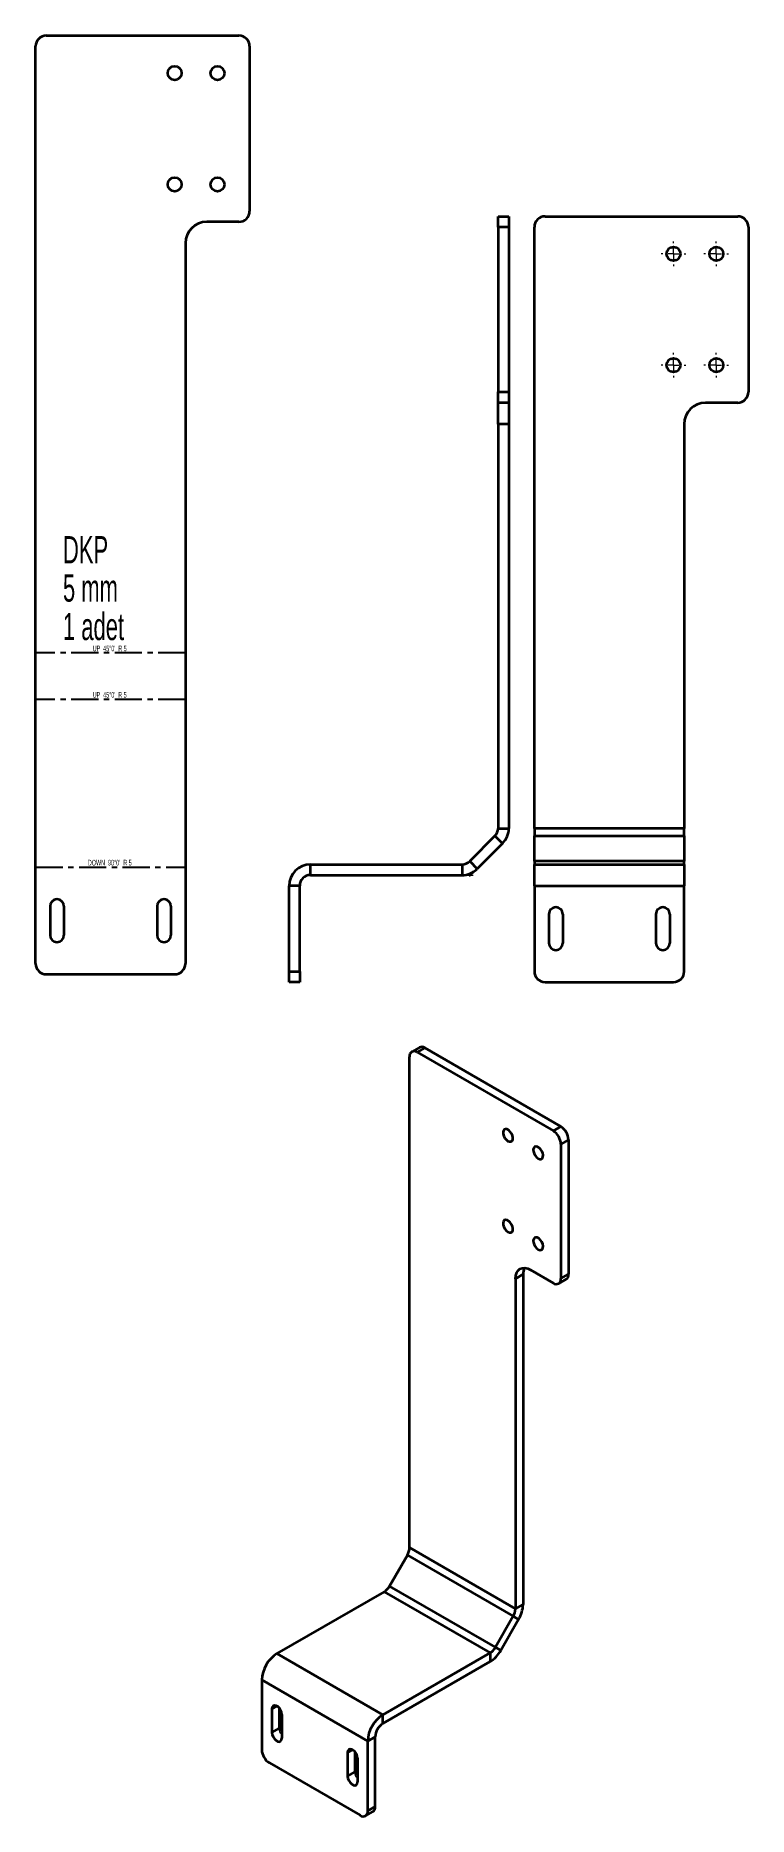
# Model space of a CAD drawing. Header units: millimetres. Extents: x -336 to -3, y -516 to 316.
import ezdxf

# ---------------------------------------------------------------- set-up
doc = ezdxf.new("R2010")
doc.units = ezdxf.units.MM
doc.linetypes.add('CENTERX2', pattern=[20.32, 12.7, -2.54, 2.54, -2.54])
doc.styles.add('SLDTEXTSTYLE0', font='TXT', dxfattribs={"width": 0.605})
doc.styles.add('SLDTEXTSTYLE1', font='TXT', dxfattribs={"width": 0.5675})
doc.styles.add('SLDTEXTSTYLE2', font='TXT', dxfattribs={"width": 0.572187})

# ---------------------------------------------------------------- blocks, each defined once
blk = doc.blocks.new('SW_NOTE_0')
at = {"color": 0, "linetype": 'Continuous', "lineweight": 0, "char_height": 12.7, "attachment_point": 1, "style": 'SLDTEXTSTYLE0'}
for s, insert in [('DKP', (0, 16.37)), ('5 mm', (0, -1.56)), ('1 adet', (0, -19.5))]:
    blk.add_mtext(s, dxfattribs=dict(at, insert=insert))
blk = doc.blocks.new('SW_CENTERMARKSYMBOL_0')
at = {"color": 0, "linetype": 'Continuous', "lineweight": 18}
for p, q in [((-5, 0), (-5.75, 0)), ((0, 0), (-2.5, 0)), ((0, 5), (0, 5.75)), ((0, 0), (0, 2.5)), ((0, 0), (0, -2.5)), ((0, 0), (2.5, 0)), ((5, 0), (5.75, 0)), ((0, -5), (0, -5.75))]:
    blk.add_line(p, q, dxfattribs=at)
blk = doc.blocks.new('SW_CENTERMARKSYMBOL_1')
at = {"color": 0, "linetype": 'Continuous', "lineweight": 18}
for p, q in [((-5, 0), (-5.75, 0)), ((0, 0), (-2.5, 0)), ((0, 5), (0, 5.75)), ((0, 0), (0, 2.5)), ((0, 0), (0, -2.5)), ((0, 0), (2.5, 0)), ((5, 0), (5.75, 0)), ((0, -5), (0, -5.75))]:
    blk.add_line(p, q, dxfattribs=at)
blk = doc.blocks.new('SW_CENTERMARKSYMBOL_2')
at = {"color": 0, "linetype": 'Continuous', "lineweight": 18}
for p, q in [((-5, 0), (-5.75, 0)), ((0, 0), (-2.5, 0)), ((0, 5), (0, 5.75)), ((0, 0), (0, 2.5)), ((0, 0), (0, -2.5)), ((0, 0), (2.5, 0)), ((5, 0), (5.75, 0)), ((0, -5), (0, -5.75))]:
    blk.add_line(p, q, dxfattribs=at)
blk = doc.blocks.new('SW_CENTERMARKSYMBOL_3')
at = {"color": 0, "linetype": 'Continuous', "lineweight": 18}
for p, q in [((-5, 0), (-5.75, 0)), ((0, 0), (-2.5, 0)), ((0, 5), (0, 5.75)), ((0, 0), (0, 2.5)), ((0, 0), (0, -2.5)), ((0, 0), (2.5, 0)), ((5, 0), (5.75, 0)), ((0, -5), (0, -5.75))]:
    blk.add_line(p, q, dxfattribs=at)

msp = doc.modelspace()

# ---------------------------------------------------------------- linework, layer by layer
at = {"color": 7, "linetype": 'Continuous', "lineweight": 35}
for p, q in [((-336.36, -117.79), (-336.36, 310.66)), ((-331.36, 315.66), (-241.36, 315.66)), ((-236.36, 310.66), (-236.36, 233.66)), ((-241.36, 228.66), (-256.36, 228.66)), ((-120.25, 231.19), (-115.25, 231.19)), ((-120.25, 226.19), (-120.25, 231.19)), ((-115.25, 226.19), (-120.25, 226.19)), ((-120.25, 226.19), (-120.25, 149.19)), ((-115.25, 231.19), (-115.25, 226.19)), ((-115.25, 226.19), (-115.25, 149.19)), ((-103.3, -54.67), (-103.3, 226.19)), ((-98.3, 231.19), (-8.3, 231.19)), ((-3.3, 226.19), (-3.3, 149.19)), ((-266.36, 218.66), (-266.36, -117.79)), ((-120.25, 149.19), (-115.25, 149.19)), ((-120.25, 144.19), (-120.25, 149.19)), ((-115.25, 144.19), (-120.25, 144.19)), ((-120.25, 134.19), (-120.25, 144.19)), ((-115.25, 149.19), (-115.25, 144.19)), ((-115.25, 144.19), (-115.25, 134.19)), ((-8.3, 144.19), (-23.3, 144.19)), ((-115.25, 134.19), (-120.25, 134.19)), ((-120.25, 134.19), (-120.25, -54.67)), ((-115.25, 134.19), (-115.25, -54.67)), ((-33.3, 134.19), (-33.3, -54.67)), ((-121.71, -58.21), (-133.53, -70.02)), ((-121.71, -58.21), (-118.18, -61.74)), ((-120.25, -54.67), (-115.25, -54.67)), ((-103.3, -54.67), (-103.3, -58.21)), ((-33.3, -54.67), (-103.3, -54.67)), ((-103.3, -58.21), (-33.3, -58.21)), ((-103.3, -70.02), (-103.3, -58.21)), ((-33.3, -58.21), (-33.3, -54.67)), ((-33.3, -58.21), (-33.3, -70.02)), ((-118.18, -61.74), (-130, -73.56)), ((-207.93, -76.49), (-207.93, -71.49)), ((-207.93, -71.49), (-137.07, -71.49)), ((-137.07, -71.49), (-137.07, -76.49)), ((-133.53, -70.02), (-130, -73.56)), ((-33.3, -70.02), (-103.3, -70.02)), ((-103.3, -70.02), (-103.3, -71.49)), ((-103.3, -81.49), (-103.3, -71.49)), ((-103.3, -71.49), (-33.3, -71.49)), ((-33.3, -71.49), (-33.3, -70.02)), ((-33.3, -71.49), (-33.3, -81.49)), ((-212.93, -81.49), (-217.93, -81.49)), ((-217.93, -121.49), (-217.93, -81.49)), ((-212.93, -121.49), (-212.93, -81.49)), ((-207.93, -76.49), (-137.07, -76.49)), ((-103.3, -81.49), (-33.3, -81.49)), ((-103.3, -81.49), (-103.3, -121.49)), ((-33.3, -121.49), (-33.3, -81.49)), ((-329.61, -91.04), (-329.61, -104.54)), ((-323.11, -91.04), (-323.11, -104.54)), ((-279.61, -91.04), (-279.61, -104.54)), ((-273.11, -91.04), (-273.11, -104.54)), ((-96.55, -94.74), (-96.55, -108.24)), ((-90.05, -94.74), (-90.05, -108.24)), ((-46.55, -94.74), (-46.55, -108.24)), ((-40.05, -94.74), (-40.05, -108.24)), ((-331.36, -122.79), (-271.36, -122.79)), ((-217.93, -121.49), (-212.93, -121.49)), ((-217.93, -126.49), (-217.93, -121.49)), ((-212.93, -121.49), (-212.93, -126.49)), ((-212.93, -126.49), (-217.93, -126.49)), ((-98.3, -126.49), (-38.3, -126.49)), ((-157.04, -156.98), (-160.57, -159.02)), ((-154.54, -157.23), (-158.07, -159.27)), ((-154.54, -157.23), (-90.9, -193.97)), ((-161.61, -390.64), (-161.61, -161.31)), ((-158.07, -159.27), (-94.44, -196.01)), ((-94.44, -196.01), (-90.9, -193.97)), ((-87.36, -200.09), (-90.9, -202.13)), ((-90.9, -202.13), (-90.9, -265)), ((-87.36, -200.09), (-87.36, -262.96)), ((-108.58, -262.97), (-112.11, -265.01)), ((-112.11, -265.01), (-112.11, -419.22)), ((-108.58, -262.97), (-108.58, -417.18)), ((-94.44, -267.05), (-105.04, -260.92)), ((-91.94, -267.29), (-88.4, -265.25)), ((-90.9, -265), (-87.36, -262.96)), ((-112.11, -419.22), (-161.61, -390.64)), ((-171, -408.6), (-162.65, -394.13)), ((-162.65, -394.13), (-113.15, -422.7)), ((-173.5, -411.24), (-223.61, -440.17)), ((-173.5, -411.24), (-124.01, -439.82)), ((-121.51, -437.18), (-171, -408.6)), ((-113.15, -422.7), (-121.51, -437.18)), ((-110.65, -424.15), (-119.01, -438.62)), ((-113.15, -422.7), (-110.65, -424.15)), ((-112.11, -419.22), (-108.58, -417.18)), ((-223.61, -440.17), (-174.11, -468.74)), ((-174.11, -468.74), (-124.01, -439.82)), ((-124.01, -439.82), (-124.01, -443.9)), ((-121.51, -437.18), (-119.01, -438.62)), ((-174.11, -472.82), (-124.01, -443.9)), ((-230.68, -452.41), (-181.18, -480.99)), ((-230.68, -452.41), (-230.68, -485.08)), ((-223.61, -464.66), (-225.91, -465.99)), ((-222.37, -474.97), (-222.37, -465.79)), ((-225.91, -465.99), (-225.91, -477.01)), ((-221.31, -468.64), (-221.31, -479.67)), ((-174.11, -472.82), (-174.11, -468.74)), ((-225.91, -477.01), (-222.37, -474.97)), ((-177.65, -478.95), (-181.18, -480.99)), ((-181.18, -513.65), (-181.18, -480.99)), ((-177.65, -511.61), (-177.65, -478.95)), ((-188.25, -485.07), (-190.55, -486.4)), ((-190.55, -486.4), (-190.55, -497.42)), ((-187.01, -495.38), (-187.01, -486.2)), ((-185.95, -489.05), (-185.95, -500.08)), ((-227.14, -491.2), (-184.72, -515.69)), ((-190.55, -497.42), (-187.01, -495.38)), ((-182.22, -515.94), (-178.68, -513.9)), ((-181.18, -513.65), (-177.65, -511.61))]:
    msp.add_line(p, q, dxfattribs=at)
at = {"color": 7, "linetype": 'CENTERX2'}
for p, q in [((-266.36, 27.3), (-336.36, 27.3)), ((-266.36, 5.58), (-336.36, 5.58)), ((-336.36, -72.78), (-266.36, -72.78))]:
    msp.add_line(p, q, dxfattribs=at)
at = {"color": 7, "linetype": 'Continuous', "lineweight": 0}
for p, q in [((-130.7, -74.27), (-133.63, -77.2)), ((-136.07, -76.49), (-131.93, -76.49))]:
    msp.add_line(p, q, dxfattribs=at)
at = {"color": 7, "linetype": 'Continuous', "lineweight": 35, "flags": 128}
for points in [[(-115.65, -200.7), (-114.9, -200.99), (-114.24, -200.96), (-113.72, -200.61), (-113.42, -199.99), (-113.36, -199.15), (-113.54, -198.2), (-113.96, -197.23), (-114.55, -196.35), (-115.27, -195.65), (-116.03, -195.21), (-116.74, -195.09), (-117.34, -195.28), (-117.75, -195.77), (-117.94, -196.51), (-117.88, -197.42), (-117.57, -198.39), (-117.06, -199.33), (-116.39, -200.13), (-115.65, -200.7)], [(-101.51, -208.87), (-100.76, -209.16), (-100.09, -209.12), (-99.58, -208.78), (-99.28, -208.15), (-99.22, -207.32), (-99.4, -206.36), (-99.82, -205.39), (-100.41, -204.51), (-101.13, -203.82), (-101.88, -203.38), (-102.6, -203.25), (-103.2, -203.44), (-103.61, -203.93), (-103.8, -204.67), (-103.73, -205.58), (-103.43, -206.56), (-102.92, -207.49), (-102.25, -208.29), (-101.51, -208.87)], [(-115.65, -243.16), (-114.9, -243.45), (-114.24, -243.42), (-113.72, -243.07), (-113.42, -242.45), (-113.36, -241.61), (-113.54, -240.66), (-113.96, -239.69), (-114.55, -238.81), (-115.27, -238.11), (-116.03, -237.67), (-116.74, -237.55), (-117.34, -237.74), (-117.75, -238.23), (-117.94, -238.97), (-117.88, -239.88), (-117.57, -240.85), (-117.06, -241.79), (-116.39, -242.59), (-115.65, -243.16)], [(-101.51, -251.33), (-100.76, -251.62), (-100.09, -251.58), (-99.58, -251.24), (-99.28, -250.61), (-99.22, -249.78), (-99.4, -248.82), (-99.82, -247.85), (-100.41, -246.97), (-101.13, -246.28), (-101.88, -245.84), (-102.6, -245.71), (-103.2, -245.9), (-103.61, -246.39), (-103.8, -247.13), (-103.73, -248.04), (-103.43, -249.02), (-102.92, -249.95), (-102.25, -250.75), (-101.51, -251.33)], [(-112.11, -265.01), (-111.98, -263.49), (-111.57, -262.19), (-110.92, -261.16), (-110.04, -260.43), (-108.97, -260.03), (-107.75, -259.98), (-106.42, -260.28), (-105.04, -260.92)], [(-221.31, -468.64), (-221.45, -467.65), (-221.85, -466.63), (-222.46, -465.68), (-223.21, -464.93), (-224.01, -464.47), (-224.76, -464.35), (-225.37, -464.59), (-225.77, -465.16), (-225.91, -465.99)], [(-225.91, -477.01), (-225.77, -478), (-225.37, -479.03), (-224.76, -479.97), (-224.01, -480.72), (-223.21, -481.18), (-222.46, -481.3), (-221.85, -481.06), (-221.45, -480.49), (-221.31, -479.67)], [(-185.95, -489.05), (-186.09, -488.06), (-186.49, -487.04), (-187.1, -486.09), (-187.85, -485.34), (-188.65, -484.88), (-189.4, -484.76), (-190.01, -485), (-190.41, -485.57), (-190.55, -486.4)], [(-190.55, -497.42), (-190.41, -498.41), (-190.01, -499.44), (-189.4, -500.38), (-188.65, -501.13), (-187.85, -501.59), (-187.1, -501.71), (-186.49, -501.47), (-186.09, -500.9), (-185.95, -500.08)]]:
    msp.add_lwpolyline(points, dxfattribs=at)
at = {"color": 7, "linetype": 'Continuous', "lineweight": 35}
for centre in [(-271.36, 298.16), (-251.36, 298.16), (-271.36, 246.16), (-251.36, 246.16), (-38.3, 213.69), (-18.3, 213.69), (-38.3, 161.69), (-18.3, 161.69)]:
    msp.add_circle(centre, 3.25, dxfattribs=at)
for centre, radius, start, end in [((-331.36, 310.66), 5, 90, 180), ((-241.36, 310.66), 5, 0, 90), ((-241.36, 233.66), 5, 270, 0), ((-256.36, 218.66), 10, 90, 180), ((-98.3, 226.19), 5, 90, 180), ((-8.3, 226.19), 5, 0, 90), ((-23.3, 134.19), 10, 90, 180), ((-8.3, 149.19), 5, 270, 0), ((-125.25, -54.67), 5, 315, 0), ((-125.25, -54.67), 10, 315, 0), ((-207.93, -81.49), 10, 90, 180), ((-137.07, -66.49), 5, 270, 315), ((-137.07, -66.49), 10, 270, 315), ((-207.93, -81.49), 5, 90, 180), ((-326.36, -91.04), 3.25, 0, 180), ((-276.36, -91.04), 3.25, 0, 180), ((-93.3, -94.74), 3.25, 0, 180), ((-43.3, -94.74), 3.25, 0, 180), ((-326.36, -104.54), 3.25, 180, 0), ((-276.36, -104.54), 3.25, 180, 0), ((-93.3, -108.24), 3.25, 180, 0), ((-43.3, -108.24), 3.25, 180, 0), ((-331.36, -117.79), 5, 180, 270), ((-271.36, -117.79), 5, 270, 0), ((-98.3, -121.49), 5, 180, 270), ((-38.3, -121.49), 5, 270, 0), ((-156, -159.27), 2.51, 54.38242, 114.30712), ((-159.45, -160.96), 2.18, 50.79671, 189.21404), ((-98.58, -202.48), 7.68, 2.60548, 57.39452), ((-95.04, -200.44), 7.68, 2.60548, 57.39452), ((-102.21, -262.73), 6.37, 154.29191, 182.10457), ((-93.05, -265.35), 2.18, 230.79671, 9.21404), ((-89.74, -263.27), 2.4, 304.05635, 7.25583), ((-168.82, -390.4), 7.21, 328.85627, 358.0435), ((-177.32, -405.12), 7.21, 301.95467, 331.14439), ((-119.32, -418.97), 7.21, 328.85627, 358.0435), ((-123, -416.68), 14.43, 328.85627, 358.0435), ((-215.33, -453.11), 15.37, 122.60548, 177.39452), ((-127.82, -433.7), 7.21, 301.95467, 331.14439), ((-131.64, -431.66), 14.43, 301.95467, 331.14439), ((-165.83, -481.69), 15.37, 122.60548, 177.39452), ((-169.97, -479.3), 7.68, 122.60548, 177.39452), ((-217.4, -474.74), 4.98, 182.64956, 218.19688), ((-223, -484.73), 7.68, 182.60548, 237.39452), ((-182.04, -495.15), 4.98, 182.64956, 218.19688), ((-183.34, -514), 2.18, 230.79671, 9.21404), ((-180.02, -511.91), 2.4, 304.05635, 7.25583)]:
    msp.add_arc(centre, radius, start, end, dxfattribs=at)

# ---------------------------------------------------------------- block references
at = {"color": 7, "linetype": 'Continuous', "lineweight": 18}
for name, p in [('SW_CENTERMARKSYMBOL_2', (-38.3, 213.69)), ('SW_CENTERMARKSYMBOL_1', (-18.3, 213.69)), ('SW_CENTERMARKSYMBOL_3', (-38.3, 161.69)), ('SW_CENTERMARKSYMBOL_0', (-18.3, 161.69))]:
    msp.add_blockref(name, p, dxfattribs=at)
at = {"color": 7, "linetype": 'Continuous', "lineweight": 0}
msp.add_blockref('SW_NOTE_0', (-323.58, 65.5), dxfattribs=at)

# ---------------------------------------------------------------- texts
at = {"color": 7, "linetype": 'Continuous', "lineweight": 0, "char_height": 2.6458, "attachment_point": 2}
for s, insert, style in [("UP  45°0'  R 5", (-301.74, 30.73), 'SLDTEXTSTYLE1'), ("UP  45°0'  R 5", (-301.74, 9.02), 'SLDTEXTSTYLE1'), ("DOWN  90°0'  R 5", (-301.69, -69.35), 'SLDTEXTSTYLE2')]:
    msp.add_mtext(s, dxfattribs=dict(at, insert=insert, style=style))

doc.saveas('drawing.dxf')
